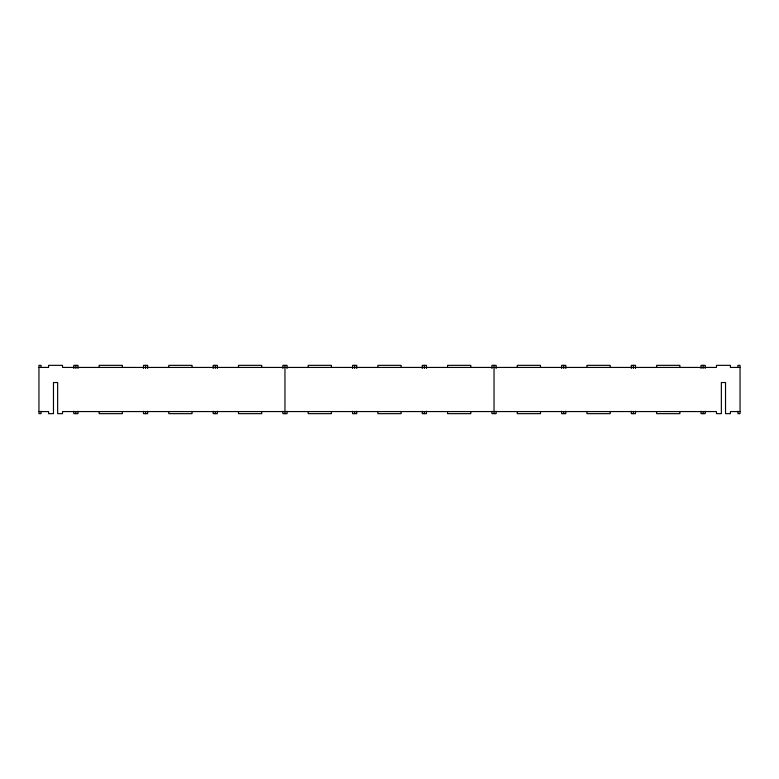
<?xml version="1.0" encoding="UTF-8"?>
<svg xmlns="http://www.w3.org/2000/svg" width="779" height="779" viewBox="0 0 779 779"><rect width="100%" height="100%" fill="white"/><g stroke="black" fill="none" stroke-linecap="round" stroke-linejoin="round"><path stroke-width="1.17" d="M38.95 367.435L48.59 367.435L48.59 365.341L62.524 365.341L62.524 367.435L716.476 367.435L716.476 365.341L730.41 365.341L730.41 367.435L740.05 367.435M38.95 411.565L48.59 411.565L48.59 413.659L53.469 413.659L53.469 382.528L57.656 382.528L57.656 413.659L62.524 413.659L62.524 411.565L716.476 411.565L716.476 413.659L721.354 413.659L721.354 382.528L725.531 382.528L725.531 413.659L730.41 413.659L730.41 411.565L740.05 411.565M737.956 367.435L737.956 365.341L740.05 365.341L740.05 413.659L737.956 413.659L737.956 411.263M705.199 368.477L705.199 365.341L701.022 365.341L701.022 368.477M705.199 411.263L705.199 413.659L701.022 413.659L701.022 411.263M703.116 365.341L703.116 368.477M703.116 411.565L703.116 413.659M679.882 367.435L679.882 365.341L656.648 365.341L656.648 367.435M679.882 411.565L679.882 413.659L656.648 413.659L656.648 411.565M635.508 368.477L635.508 365.341L631.331 365.341L631.331 368.477M635.508 411.263L635.508 413.659L631.331 413.659L631.331 411.263M633.424 365.341L633.424 368.477M633.424 411.565L633.424 413.659M610.191 367.435L610.191 365.341L586.957 365.341L586.957 367.435M610.191 411.565L610.191 413.659L586.957 413.659L586.957 411.565M565.817 368.477L565.817 365.341L561.64 365.341L561.64 368.477M565.817 411.263L565.817 413.659L561.64 413.659L561.64 411.263M563.733 365.341L563.733 368.477M563.733 411.565L563.733 413.659M540.499 367.435L540.499 365.341L517.266 365.341L517.266 367.435M540.499 411.565L540.499 413.659L517.266 413.659L517.266 411.565M496.126 368.477L496.126 365.341L491.948 365.341L491.948 368.477M496.126 411.263L496.126 413.659L491.948 413.659L491.948 411.263M494.042 365.341L494.042 413.659M470.808 367.435L470.808 365.341L447.574 365.341L447.574 367.435M470.808 411.565L470.808 413.659L447.574 413.659L447.574 411.565M426.434 368.477L426.434 365.341L422.257 365.341L422.257 368.477M426.434 411.263L426.434 413.659L422.257 413.659L422.257 411.263M424.351 365.341L424.351 368.477M424.351 411.565L424.351 413.659M401.117 367.435L401.117 365.341L377.883 365.341L377.883 367.435M401.117 411.565L401.117 413.659L377.883 413.659L377.883 411.565M356.743 368.477L356.743 365.341L352.566 365.341L352.566 368.477M356.743 411.263L356.743 413.659L352.566 413.659L352.566 411.263M354.659 365.341L354.659 368.477M354.659 411.565L354.659 413.659M331.426 367.435L331.426 365.341L308.192 365.341L308.192 367.435M331.426 411.565L331.426 413.659L308.192 413.659L308.192 411.565M287.052 368.477L287.052 365.341L282.874 365.341L282.874 368.477M287.052 411.263L287.052 413.659L282.874 413.659L282.874 411.263M284.958 365.341L284.968 413.659M261.734 367.435L261.734 365.341L238.501 365.341L238.501 367.435M261.734 411.565L261.734 413.659L238.501 413.659L238.501 411.565M217.36 368.477L217.36 365.341L213.183 365.341L213.183 368.477M217.36 411.263L217.36 413.659L213.183 413.659L213.183 411.263M215.267 365.341L215.267 368.477M215.267 411.565L215.267 413.659M192.043 367.435L192.043 365.341L168.809 365.341L168.809 367.435M192.043 411.565L192.043 413.659L168.809 413.659L168.809 411.565M147.669 368.477L147.669 365.341L143.492 365.341L143.492 368.477M147.669 411.263L147.669 413.659L143.492 413.659L143.492 411.263M145.576 365.341L145.576 368.477M145.576 411.565L145.576 413.659M122.352 367.435L122.352 365.341L99.118 365.341L99.118 367.435M122.352 411.565L122.352 413.659L99.118 413.659L99.118 411.565M77.978 368.477L77.978 365.341L73.801 365.341L73.801 368.477M77.978 411.263L77.978 413.659L73.801 413.659L73.801 411.263M75.884 365.341L75.884 368.477M75.884 411.565L75.884 413.659M41.044 367.435L41.044 365.341L38.95 365.341L38.95 413.659L41.044 413.659L41.044 411.263"/></g></svg>
